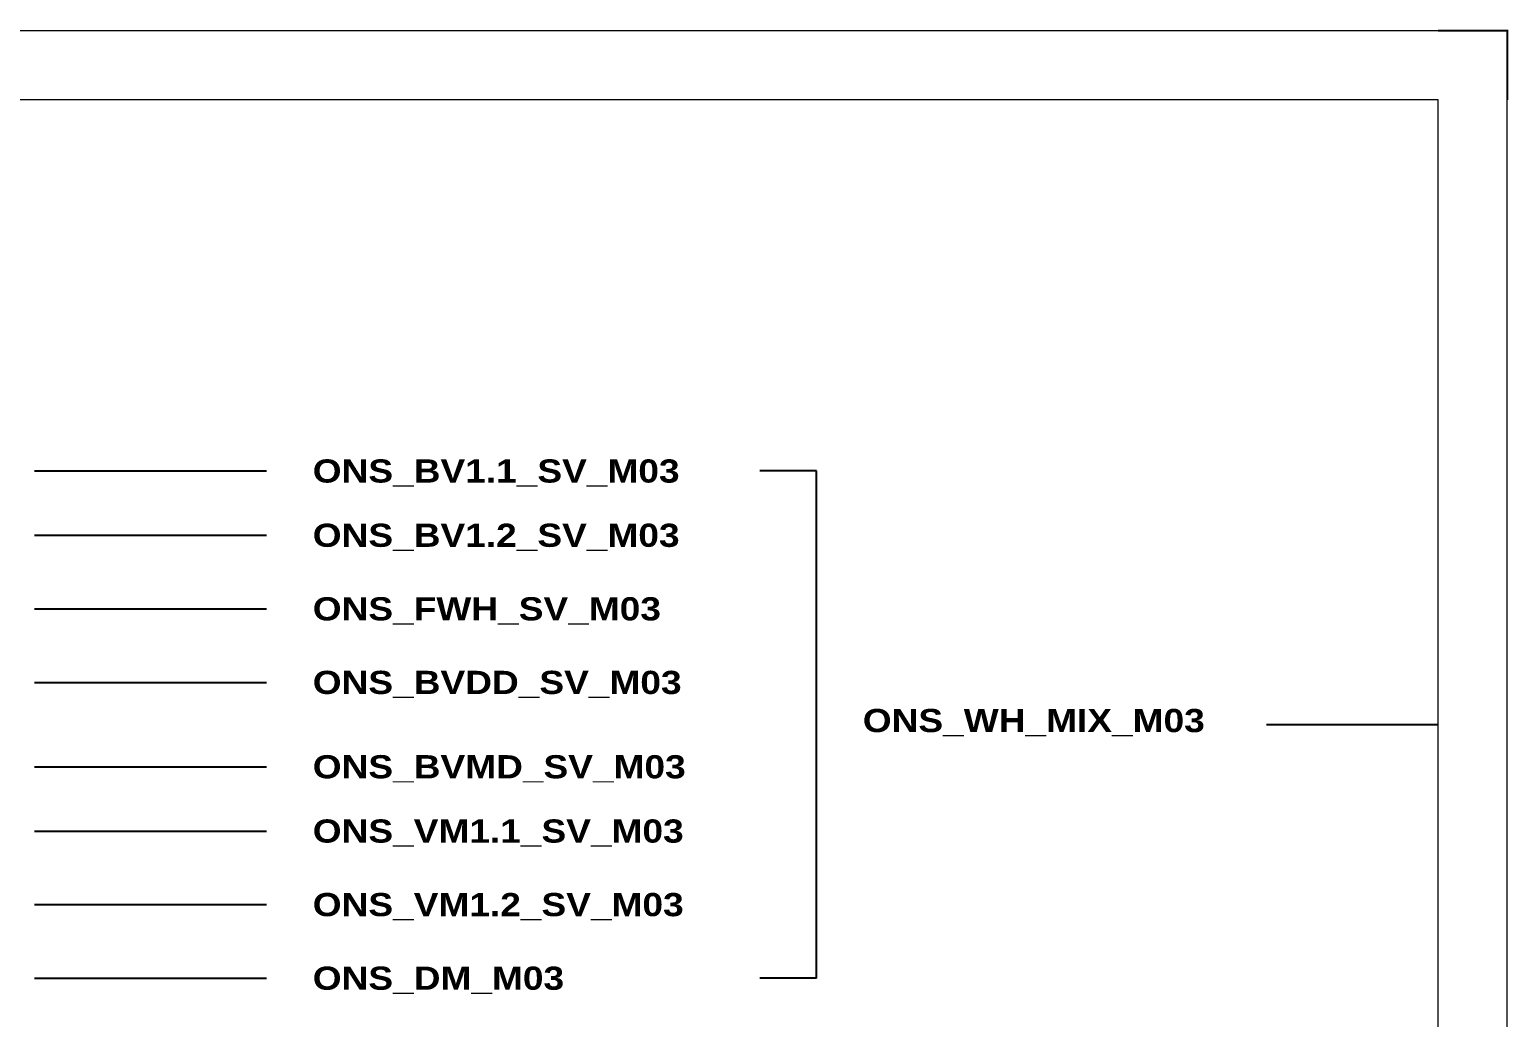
# Model space of a CAD drawing. Header units: centimetres. Extents: x 17259 to 54652, y 10858 to 53453.
# Drawn here: x 20352 to 23541, y 19111 to 21241 of the extents above; entities that cross this region are included whole.
import ezdxf
from ezdxf.enums import TextEntityAlignment as Align

# ---------------------------------------------------------------- set-up
doc = ezdxf.new("R2010")
doc.units = ezdxf.units.CM
doc.header["$MEASUREMENT"] = 0
doc.layers.add('Etiket-Line-L', color=7, linetype='Continuous')
doc.layers.add('EtIket-Line-S', color=2, linetype='Continuous')
doc.styles.add('Bold', font='ariblk.ttf', dxfattribs={"height": 25.4})

# ---------------------------------------------------------------- blocks, each defined once
blk = doc.blocks.new('x5 Out Line')
at = {"const_width": 0.3}
blk.add_lwpolyline([(405.45, 277.06), (405.45, 286.71), (395.8, 286.71)], dxfattribs=at)
at = {"lineweight": 15}
blk.add_lwpolyline([(395.8, 9.65), (395.8, 277.06), (9.65, 277.06), (9.65, 9.65)], close=True, dxfattribs=at)
at = {"layer": 'EtIket-Line-S', "lineweight": 9, "ltscale": 0.5}
blk.add_lwpolyline([(0, 0), (405.45, 0), (405.45, 286.71), (0, 286.71)], close=True, dxfattribs=at)

msp = doc.modelspace()

# ---------------------------------------------------------------- linework, layer by layer
at = {"color": 146, "ltscale": 50, "true_color": 0x105689}
for p, q in [((20362.9, 20289.6), (20862.9, 20289.6)), ((22048.9, 20289.6), (21927, 20289.6)), ((22048.9, 19195.9), (22048.9, 20289.6)), ((20362.9, 20151), (20862.9, 20151)), ((20362.9, 19992.4), (20862.9, 19992.4)), ((20362.9, 19833.7), (20862.9, 19833.7)), ((23019.1, 19742.8), (23389.3, 19742.8)), ((20362.9, 19651.8), (20862.9, 19651.8)), ((20362.9, 19513.2), (20862.9, 19513.2)), ((20362.9, 19354.6), (20862.9, 19354.6)), ((20362.9, 19195.9), (20862.9, 19195.9)), ((22048.9, 19195.9), (21927, 19195.9))]:
    msp.add_line(p, q, dxfattribs=at)

# ---------------------------------------------------------------- block references
at = {"layer": 'Etiket-Line-L', "lineweight": 0, "xscale": 15.48351216233742, "yscale": 15.48351216233742, "zscale": 15.48351216233742}
msp.add_blockref('x5 Out Line', (17260.9, 16799.8), dxfattribs=at)

# ---------------------------------------------------------------- texts
at = {"ltscale": 500, "style": 'Bold'}
for s, p in [('ONS_BV1.1_SV_M03', (20962.9, 20289.6)), ('ONS_BV1.2_SV_M03', (20962.9, 20151)), ('ONS_FWH_SV_M03', (20962.9, 19992.4)), ('ONS_BVDD_SV_M03', (20962.9, 19833.7)), ('ONS_WH_MIX_M03', (22148.9, 19751.5)), ('ONS_BVMD_SV_M03', (20962.9, 19651.8)), ('ONS_VM1.1_SV_M03', (20962.9, 19513.2)), ('ONS_VM1.2_SV_M03', (20962.9, 19354.6)), ('ONS_DM_M03', (20962.9, 19195.9))]:
    msp.add_text(s, height=50, dxfattribs=at).set_placement(p, align=Align.MIDDLE_LEFT)

doc.saveas('drawing.dxf')
